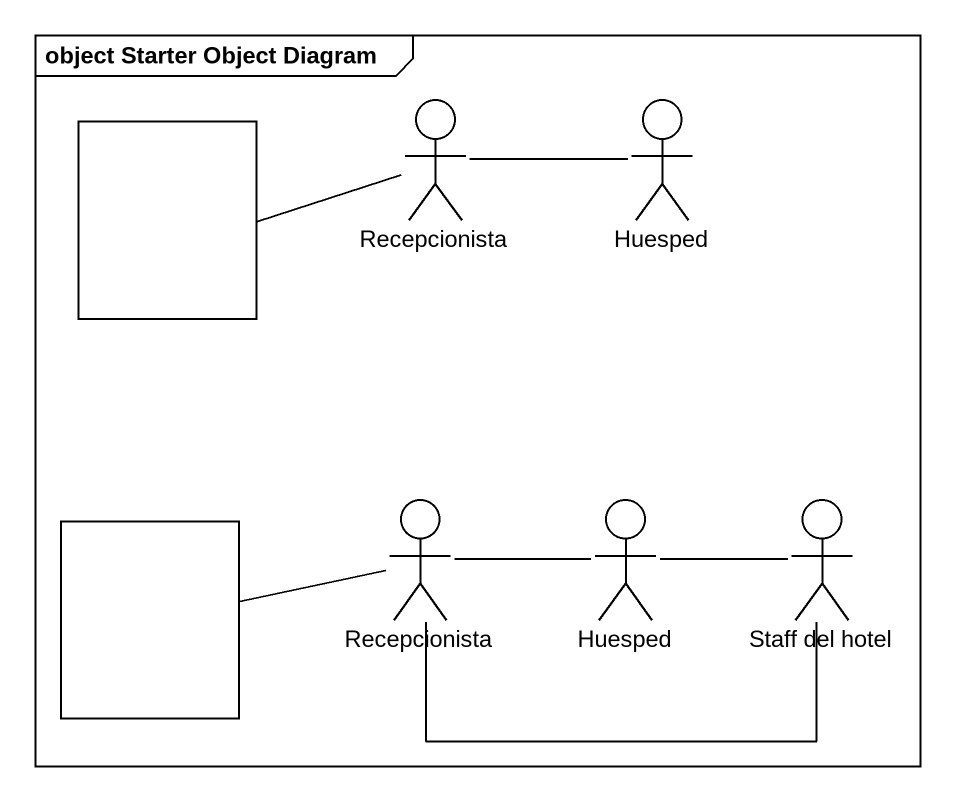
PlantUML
@startuml
mainframe object Starter Object Diagram
actor Recepcionista
actor Huesped
rectangle " " as rectangle1
rectangle " " as rectangle2
actor "Recepcionista" as Recepcionista_2
actor "Huesped" as Huesped_2
actor "Staff del hotel" as Staff_del_hotel
Recepcionista -right- Huesped
Recepcionista -left- rectangle1
Recepcionista_2 -left- rectangle2
Recepcionista_2 -right- Huesped_2
Recepcionista_2 -right- Staff_del_hotel
Huesped_2 -right- Staff_del_hotel
@enduml
